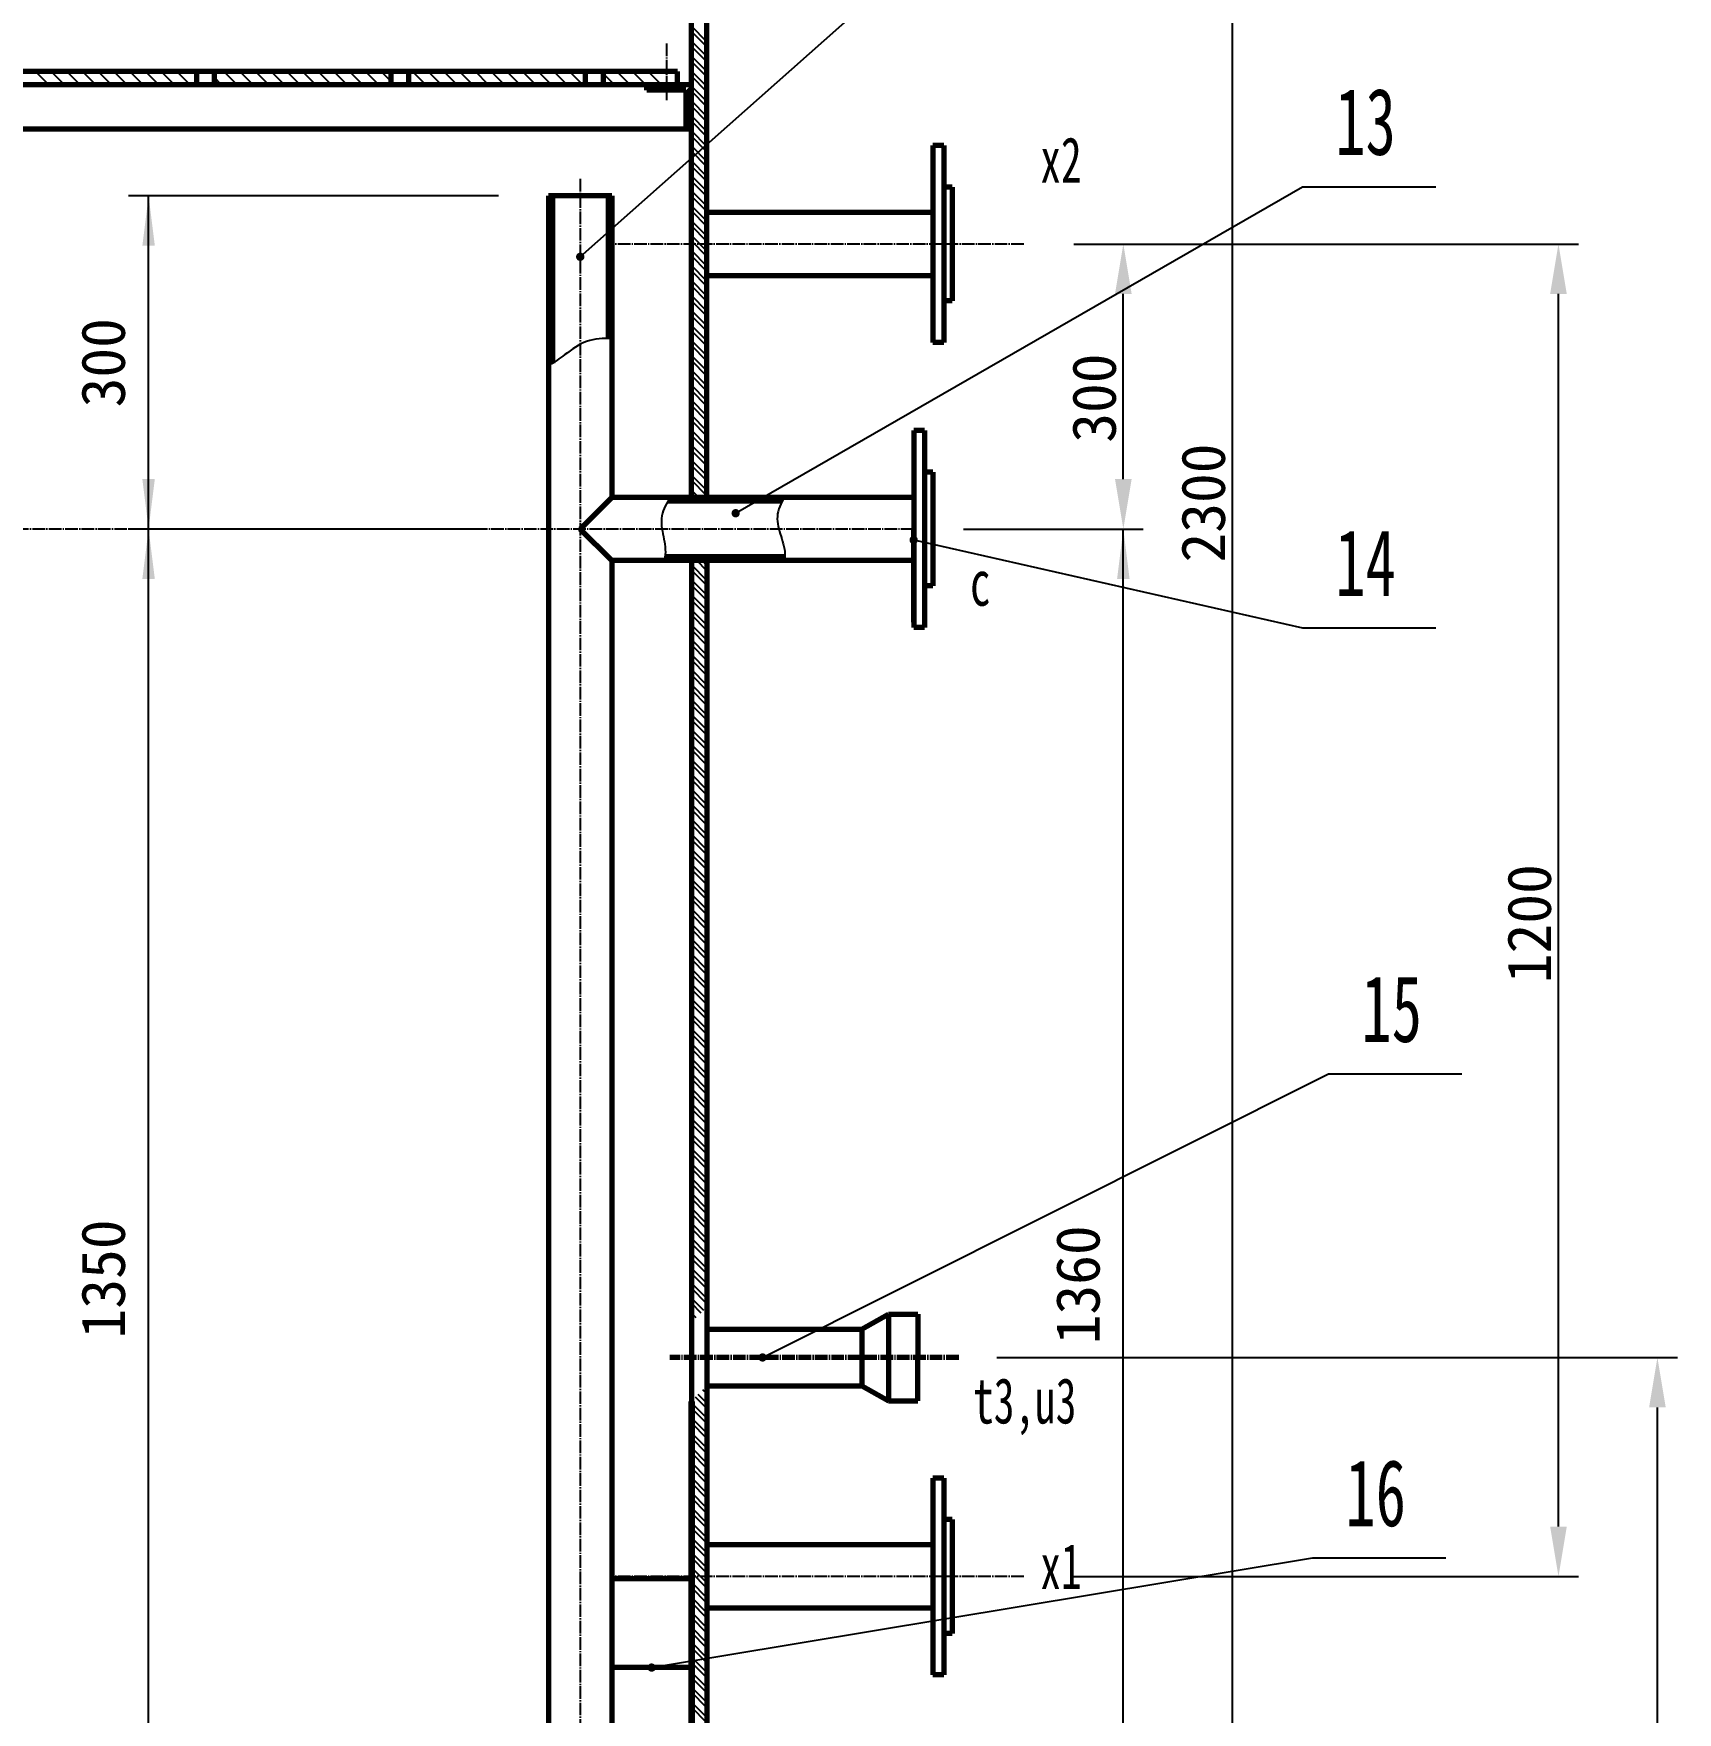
# Model space of a CAD drawing. Header units: millimetres. Extents: x -23892 to 57527, y -540 to 34444.
# Drawn here: x 11336 to 15249, y 15470 to 19466 of the extents above; entities that cross this region are included whole.
import ezdxf

# ---------------------------------------------------------------- set-up
doc = ezdxf.new("R2010")
doc.units = ezdxf.units.MM
doc.linetypes.add('EB_DASHDOT', pattern=[39, 30, -3, 3, -3])
doc.layers.get('0').update_dxf_attribs({"lineweight": 0})
for name, color, linetype, lineweight in [('CAXA0', 7, 'Continuous', 70), ('CAXA1', 1, 'EB_DASHDOT', 25), ('CAXA3', 7, 'Continuous', 25), ('CAXA4', 3, 'Continuous', 25), ('CAXA5', 4, 'Continuous', 25)]:
    doc.layers.add(name, color=color, linetype=linetype, lineweight=lineweight)
doc.styles.get("Standard").update_dxf_attribs({"font": ''})
doc.styles.add('UserTxtStyle1', font='', dxfattribs={"width": 0.667})
doc.styles.add('UserTxtStyle5', font='', dxfattribs={"width": 0.667})
doc.styles.get('Standard').set_extended_font_data('FangSong')
doc.styles.get('UserTxtStyle1').set_extended_font_data('FangSong')
doc.styles.get('UserTxtStyle5').set_extended_font_data('FangSong')

msp = doc.modelspace()

# ---------------------------------------------------------------- hatches: boundary and pattern name
at = {"layer": 'CAXA0', "linetype": 'Continuous', "lineweight": 25}
for color, points in [(3, [(11610.0067, 19080.459), (11624.8792, 18961.4789), (11595.1342, 18961.4789)]), (0, [(12647.2648, 18935.1966), (12647.1427, 18936.7477), (12646.7795, 18938.2605), (12646.1841, 18939.6979), (12645.3712, 18941.0245), (12644.3608, 18942.2076), (12643.1777, 18943.218), (12641.8511, 18944.031), (12640.4137, 18944.6264), (12638.9008, 18944.9896), (12637.3498, 18945.1116), (12635.7987, 18944.9896), (12634.2859, 18944.6264), (12632.8485, 18944.031), (12631.5219, 18943.218), (12630.3388, 18942.2076), (12629.3284, 18941.0245), (12628.5154, 18939.6979), (12627.92, 18938.2605), (12627.5568, 18936.7477), (12627.4348, 18935.1966), (12627.5568, 18933.6456), (12627.92, 18932.1327), (12628.5154, 18930.6953), (12629.3284, 18929.3687), (12630.3388, 18928.1857), (12631.5219, 18927.1752), (12632.8485, 18926.3623), (12634.2859, 18925.7669), (12635.7987, 18925.4037), (12637.3498, 18925.2816), (12638.9008, 18925.4037), (12640.4137, 18925.7669), (12641.8511, 18926.3623), (12643.1777, 18927.1752), (12644.3608, 18928.1857), (12645.3712, 18929.3687), (12646.1841, 18930.6953), (12646.7795, 18932.1327), (12647.1427, 18933.6456)]), (3, [(11610.0067, 18287.2579), (11624.8792, 18406.2381), (11595.1342, 18406.2381)]), (0, [(13017.1376, 18324.8401), (13017.0155, 18326.3911), (13016.6523, 18327.904), (13016.0569, 18329.3414), (13015.244, 18330.668), (13014.2336, 18331.8511), (13013.0505, 18332.8615), (13011.7239, 18333.6744), (13010.2865, 18334.2698), (13008.7736, 18334.633), (13007.2226, 18334.7551), (13005.6715, 18334.633), (13004.1587, 18334.2698), (13002.7213, 18333.6744), (13001.3947, 18332.8615), (13000.2116, 18331.8511), (12999.2012, 18330.668), (12998.3883, 18329.3414), (12997.7929, 18327.904), (12997.4297, 18326.3911), (12997.3076, 18324.8401), (12997.4297, 18323.289), (12997.7929, 18321.7762), (12998.3883, 18320.3388), (12999.2012, 18319.0122), (13000.2116, 18317.8291), (13001.3947, 18316.8187), (13002.7213, 18316.0057), (13004.1587, 18315.4104), (13005.6715, 18315.0471), (13007.2226, 18314.9251), (13008.7736, 18315.0471), (13010.2865, 18315.4104), (13011.7239, 18316.0057), (13013.0505, 18316.8187), (13014.2336, 18317.8291), (13015.244, 18319.0122), (13016.0569, 18320.3388), (13016.6523, 18321.7762), (13017.0155, 18323.289)]), (3, [(11610.0067, 18287.2579), (11624.8792, 18168.2777), (11595.1342, 18168.2777)]), (0, [(13440.8041, 18261.2154), (13440.682, 18262.7664), (13440.3188, 18264.2793), (13439.7234, 18265.7167), (13438.9105, 18267.0433), (13437.9001, 18268.2264), (13436.717, 18269.2368), (13435.3904, 18270.0497), (13433.953, 18270.6451), (13432.4402, 18271.0083), (13430.8891, 18271.1304), (13429.3381, 18271.0083), (13427.8252, 18270.6451), (13426.3878, 18270.0497), (13425.0612, 18269.2368), (13423.8781, 18268.2264), (13422.8677, 18267.0433), (13422.0548, 18265.7167), (13421.4594, 18264.2793), (13421.0962, 18262.7664), (13420.9741, 18261.2154), (13421.0962, 18259.6643), (13421.4594, 18258.1515), (13422.0548, 18256.7141), (13422.8677, 18255.3875), (13423.8781, 18254.2044), (13425.0612, 18253.194), (13426.3878, 18252.381), (13427.8252, 18251.7857), (13429.3381, 18251.4224), (13430.8891, 18251.3004), (13432.4402, 18251.4224), (13433.953, 18251.7857), (13435.3904, 18252.381), (13436.717, 18253.194), (13437.9001, 18254.2044), (13438.9105, 18255.3875), (13439.7234, 18256.7141), (13440.3188, 18258.1515), (13440.682, 18259.6643)]), (3, [(13929.8479, 18287.2579), (13944.7204, 18168.2777), (13914.9754, 18168.2777)]), (0, [(13081.1018, 16315.2779), (13080.9798, 16316.829), (13080.6166, 16318.3418), (13080.0212, 16319.7792), (13079.2082, 16321.1058), (13078.1978, 16322.2889), (13077.0147, 16323.2993), (13075.6882, 16324.1123), (13074.2507, 16324.7076), (13072.7379, 16325.0709), (13071.1868, 16325.1929), (13069.6358, 16325.0709), (13068.1229, 16324.7076), (13066.6855, 16324.1123), (13065.3589, 16323.2993), (13064.1759, 16322.2889), (13063.1654, 16321.1058), (13062.3525, 16319.7792), (13061.7571, 16318.3418), (13061.3939, 16316.829), (13061.2718, 16315.2779), (13061.3939, 16313.7269), (13061.7571, 16312.214), (13062.3525, 16310.7766), (13063.1654, 16309.45), (13064.1759, 16308.2669), (13065.3589, 16307.2565), (13066.6855, 16306.4436), (13068.1229, 16305.8482), (13069.6358, 16305.485), (13071.1868, 16305.3629), (13072.7379, 16305.485), (13074.2507, 16305.8482), (13075.6882, 16306.4436), (13077.0147, 16307.2565), (13078.1978, 16308.2669), (13079.2082, 16309.45), (13080.0212, 16310.7766), (13080.6166, 16312.214), (13080.9798, 16313.7269)]), (0, [(12817.142, 15577.154), (12817.02, 15578.7051), (12816.6568, 15580.2179), (12816.0614, 15581.6554), (12815.2484, 15582.9819), (12814.238, 15584.165), (12813.0549, 15585.1755), (12811.7284, 15585.9884), (12810.2909, 15586.5838), (12808.7781, 15586.947), (12807.227, 15587.0691), (12805.676, 15586.947), (12804.1631, 15586.5838), (12802.7257, 15585.9884), (12801.3991, 15585.1755), (12800.2161, 15584.165), (12799.2056, 15582.9819), (12798.3927, 15581.6554), (12797.7973, 15580.2179), (12797.4341, 15578.7051), (12797.312, 15577.154), (12797.4341, 15575.603), (12797.7973, 15574.0901), (12798.3927, 15572.6527), (12799.2056, 15571.3261), (12800.2161, 15570.1431), (12801.3991, 15569.1326), (12802.7257, 15568.3197), (12804.1631, 15567.7243), (12805.676, 15567.3611), (12807.227, 15567.239), (12808.7781, 15567.3611), (12810.2909, 15567.7243), (12811.7284, 15568.3197), (12813.0549, 15569.1326), (12814.238, 15570.1431), (12815.2484, 15571.3261), (12816.0614, 15572.6527), (12816.6568, 15574.0901), (12817.02, 15575.603)])]:
    msp.add_hatch(color=color, dxfattribs=at).paths.add_polyline_path(points, flags=0)

# ---------------------------------------------------------------- linework, layer by layer
at = {"lineweight": 70}
for p, q in [((13307.3298, 16382.7643), (13371.1174, 16418.4922)), ((13371.1174, 16418.4922), (13440.98, 16418.4922)), ((13371.1174, 16418.4922), (13371.1174, 16212.0636)), ((13440.98, 16418.4922), (13440.98, 16418.4922)), ((13440.98, 16418.4922), (13440.98, 16315.2779)), ((12938.7662, 16382.7643), (13307.3298, 16382.7643)), ((13307.3298, 16382.7643), (13307.3298, 16247.7915)), ((13440.98, 16212.0636), (13440.98, 16315.2779)), ((12938.7662, 16247.7915), (13307.3298, 16247.7915)), ((13307.3298, 16247.7915), (13371.1174, 16212.0636)), ((13371.1174, 16212.0636), (13440.98, 16212.0636)), ((13440.98, 16212.0636), (13440.98, 16212.0636))]:
    msp.add_line(p, q, dxfattribs=at)
at = {"layer": 'CAXA0', "linetype": 'Continuous', "lineweight": 70}
for p, q in [((12938.7662, 18362.612), (12938.7662, 22054.9633)), ((12901.7502, 18362.612), (12901.7502, 20164.5006)), ((12901.7502, 18362.612), (12901.7502, 19833.5132)), ((12901.7502, 18362.612), (12901.7502, 19833.5132)), ((12901.7502, 19344.8594), (9200.1449, 19344.8594)), ((12868.7001, 19376.5875), (9233.1949, 19376.5875)), ((11723.8465, 19376.5875), (11723.8465, 19344.8594)), ((11766.1505, 19376.5875), (11766.1505, 19344.8594)), ((12186.5471, 19376.5875), (12186.5471, 19344.8594)), ((12228.8512, 19376.5875), (12228.8512, 19344.8594)), ((12649.2478, 19376.5875), (12649.2478, 19344.8594)), ((12691.5519, 19376.5875), (12691.5519, 19344.8594)), ((12795.99, 19331.6394), (12795.99, 19344.8594)), ((12868.7001, 19344.8594), (12868.7001, 19376.5875)), ((12888.5301, 19331.6394), (12795.99, 19331.6394)), ((12888.5301, 19331.6394), (12888.5301, 19239.0993)), ((12901.7502, 19239.0993), (9200.1449, 19239.0993)), ((13476.7397, 19199.8976), (13476.7397, 18731.3106)), ((13502.3163, 19199.8976), (13476.7397, 19199.8976)), ((13502.3163, 19199.8976), (13502.3163, 18731.3106)), ((12561.9957, 19080.459), (12561.9957, 14719.5359)), ((12712.7039, 19080.459), (12561.9957, 19080.459)), ((12571.2497, 19080.459), (12571.2497, 18681.6964)), ((12703.4499, 19080.459), (12703.4499, 18740.738)), ((12712.7039, 19080.459), (12712.7039, 18362.612)), ((13522.5903, 19101.1541), (13502.3163, 19101.1541)), ((13522.5903, 19101.1541), (13522.5903, 18830.0542)), ((13476.7397, 19040.9582), (12938.7662, 19040.9582)), ((13476.7397, 18890.25), (12938.7662, 18890.25)), ((13522.5903, 18830.0542), (13502.3163, 18830.0542)), ((13502.3163, 18731.3106), (13476.7397, 18731.3106)), ((13430.8891, 18521.5514), (13430.8891, 18052.9644)), ((13456.4656, 18521.5514), (13430.8891, 18521.5514)), ((13456.4656, 18521.5514), (13456.4656, 18052.9644)), ((13476.7397, 18422.8079), (13456.4656, 18422.8079)), ((13476.7397, 18422.8079), (13476.7397, 18151.708)), ((12712.7039, 18362.612), (12637.3498, 18287.2579)), ((13430.5509, 18362.612), (12712.7039, 18362.612)), ((13118.155, 18353.358), (12846.5204, 18353.358)), ((13430.5509, 18362.612), (13199.5379, 18362.612)), ((12712.7039, 18211.9038), (12637.3498, 18287.2579)), ((13430.5509, 18287.2579), (13430.5509, 18065.3072)), ((12712.7039, 18211.9038), (12712.7039, 14980.5701)), ((13430.5509, 18211.9038), (12712.7039, 18211.9038)), ((13124.1488, 18221.1578), (12839.0124, 18221.1578)), ((12901.7502, 18211.9038), (12901.7502, 16194.9327)), ((12901.7502, 18211.9038), (12901.7502, 17510.1058)), ((12938.7662, 18211.9038), (12938.7662, 16247.7915)), ((13430.5509, 18211.9038), (13199.5379, 18211.9038)), ((13476.7397, 18151.708), (13456.4656, 18151.708)), ((13456.4656, 18052.9644), (13430.8891, 18052.9644)), ((12938.7662, 16247.7915), (12938.7662, 14766.7669)), ((13476.7397, 16028.1413), (13476.7397, 15559.5543)), ((13502.3163, 16028.1413), (13476.7397, 16028.1413)), ((13502.3163, 16028.1413), (13502.3163, 15559.5543)), ((13522.5903, 15929.3977), (13502.3163, 15929.3977)), ((13522.5903, 15929.3977), (13522.5903, 15658.2978)), ((13476.7397, 15869.2019), (12938.7662, 15869.2019)), ((12901.7502, 15788.6743), (12712.7039, 15788.6743)), ((13476.7397, 15718.4937), (12938.7662, 15718.4937)), ((13522.5903, 15658.2978), (13502.3163, 15658.2978)), ((12901.7502, 15577.154), (12712.7039, 15577.154)), ((13502.3163, 15559.5543), (13476.7397, 15559.5543))]:
    msp.add_line(p, q, dxfattribs=at)
at = {"layer": 'CAXA0', "color": 0, "linetype": 'Continuous', "lineweight": 25}
for p, q in [((12637.3498, 18935.1966), (14356.1867, 20460.321)), ((12938.7662, 19447.1574), (12901.7502, 19484.1734)), ((12938.7662, 19434.5653), (12901.7502, 19471.5814)), ((12938.7662, 19411.5416), (12901.7502, 19448.5577)), ((12938.7662, 19398.9496), (12901.7502, 19435.9656)), ((12938.7662, 19375.9259), (12901.7502, 19412.942)), ((12938.7662, 19363.3338), (12901.7502, 19400.3499)), ((12938.7662, 19340.3102), (12901.7502, 19377.3262)), ((12938.7662, 19327.7181), (12901.7502, 19364.7341)), ((12938.7662, 19304.6944), (12901.7502, 19341.7105)), ((12938.7662, 19292.1023), (12901.7502, 19329.1184)), ((12938.7662, 19269.0787), (12901.7502, 19306.0947)), ((12938.7662, 19256.4866), (12901.7502, 19293.5026)), ((12938.7662, 19233.4629), (12901.7502, 19270.479)), ((12938.7662, 19220.8708), (12901.7502, 19257.8869)), ((12938.7662, 19197.8472), (12901.7502, 19234.8632)), ((12938.7662, 19185.2551), (12901.7502, 19222.2712)), ((12938.7662, 19162.2314), (12901.7502, 19199.2475)), ((12938.7662, 19149.6394), (12901.7502, 19186.6554)), ((12938.7662, 19126.6157), (12901.7502, 19163.6317)), ((12938.7662, 19114.0236), (12901.7502, 19151.0397)), ((12938.7662, 19090.9999), (12901.7502, 19128.016)), ((12938.7662, 19078.4079), (12901.7502, 19115.4239)), ((13007.2226, 18324.8401), (14356.1867, 19102.0537)), ((14356.1867, 19102.0537), (14673.4672, 19102.0537)), ((12938.7662, 19055.3842), (12901.7502, 19092.4002)), ((12938.7662, 19042.7921), (12901.7502, 19079.8082)), ((12938.7662, 19019.7684), (12901.7502, 19056.7845)), ((12938.7662, 19007.1764), (12901.7502, 19044.1924)), ((12938.7662, 18984.1527), (12901.7502, 19021.1687)), ((12938.7662, 18971.5606), (12901.7502, 19008.5767)), ((12938.7662, 18948.5369), (12901.7502, 18985.553)), ((12938.7662, 18935.9449), (12901.7502, 18972.9609)), ((12938.7662, 18912.9212), (12901.7502, 18949.9372)), ((12938.7662, 18900.3291), (12901.7502, 18937.3452)), ((12938.7662, 18877.3054), (12901.7502, 18914.3215)), ((12938.7662, 18864.7134), (12901.7502, 18901.7294)), ((12938.7662, 18841.6897), (12901.7502, 18878.7058)), ((12938.7662, 18829.0976), (12901.7502, 18866.1137)), ((12938.7662, 18806.074), (12901.7502, 18843.09)), ((12938.7662, 18793.4819), (12901.7502, 18830.4979)), ((12938.7662, 18770.4582), (12901.7502, 18807.4743)), ((12938.7662, 18757.8661), (12901.7502, 18794.8822)), ((12938.7662, 18734.8425), (12901.7502, 18771.8585)), ((12938.7662, 18722.2504), (12901.7502, 18759.2664)), ((12938.7662, 18699.2267), (12901.7502, 18736.2428)), ((12938.7662, 18686.6346), (12901.7502, 18723.6507)), ((12938.7662, 18663.611), (12901.7502, 18700.627)), ((12938.7662, 18651.0189), (12901.7502, 18688.035)), ((12938.7662, 18627.9952), (12901.7502, 18665.0113)), ((12938.7662, 18615.4032), (12901.7502, 18652.4192)), ((12938.7662, 18592.3795), (12901.7502, 18629.3955)), ((12938.7662, 18579.7874), (12901.7502, 18616.8035)), ((12938.7662, 18556.7637), (12901.7502, 18593.7798)), ((12938.7662, 18544.1717), (12901.7502, 18581.1877)), ((12938.7662, 18521.148), (12901.7502, 18558.164)), ((12938.7662, 18508.5559), (12901.7502, 18545.572)), ((12938.7662, 18485.5322), (12901.7502, 18522.5483)), ((12938.7662, 18472.9402), (12901.7502, 18509.9562)), ((12938.7662, 18449.9165), (12901.7502, 18486.9325)), ((12938.7662, 18437.3244), (12901.7502, 18474.3405)), ((12938.7662, 18414.3007), (12901.7502, 18451.3168)), ((12938.7662, 18401.7087), (12901.7502, 18438.7247)), ((12938.7662, 18378.685), (12901.7502, 18415.701)), ((12938.7662, 18366.0929), (12901.7502, 18403.109)), ((12919.2234, 18362.612), (12901.7502, 18380.0853)), ((12906.6314, 18362.612), (12901.7502, 18367.4932)), ((13430.8891, 18261.2154), (14356.1867, 18051.8447)), ((12938.7662, 18164.9905), (12901.7502, 18202.0066)), ((12938.7662, 18152.3984), (12901.7502, 18189.4145)), ((12938.7662, 18188.0142), (12914.8766, 18211.9038)), ((12938.7662, 18200.6063), (12927.4687, 18211.9038)), ((12938.7662, 18129.3748), (12901.7502, 18166.3908)), ((12938.7662, 18116.7827), (12901.7502, 18153.7988)), ((12938.7662, 18093.759), (12901.7502, 18130.7751)), ((12938.7662, 18081.167), (12901.7502, 18118.183)), ((12938.7662, 18058.1433), (12901.7502, 18095.1593)), ((12938.7662, 18045.5512), (12901.7502, 18082.5673)), ((12938.7662, 18022.5275), (12901.7502, 18059.5436)), ((12938.7662, 18009.9355), (12901.7502, 18046.9515)), ((12938.7662, 17986.9118), (12901.7502, 18023.9278)), ((14356.1867, 18051.8447), (14673.4672, 18051.8447)), ((12938.7662, 17974.3197), (12901.7502, 18011.3358)), ((12938.7662, 17951.296), (12901.7502, 17988.3121)), ((12938.7662, 17938.704), (12901.7502, 17975.72)), ((12938.7662, 17915.6803), (12901.7502, 17952.6963)), ((12938.7662, 17903.0882), (12901.7502, 17940.1043)), ((12938.7662, 17880.0645), (12901.7502, 17917.0806)), ((12938.7662, 17867.4725), (12901.7502, 17904.4885)), ((12938.7662, 17844.4488), (12901.7502, 17881.4648)), ((12938.7662, 17831.8567), (12901.7502, 17868.8728)), ((12938.7662, 17808.833), (12901.7502, 17845.8491)), ((12938.7662, 17796.241), (12901.7502, 17833.257)), ((12938.7662, 17773.2173), (12901.7502, 17810.2334)), ((12938.7662, 17760.6252), (12901.7502, 17797.6413)), ((12938.7662, 17737.6016), (12901.7502, 17774.6176)), ((12938.7662, 17725.0095), (12901.7502, 17762.0255)), ((12938.7662, 17701.9858), (12901.7502, 17739.0019)), ((12938.7662, 17689.3937), (12901.7502, 17726.4098)), ((12938.7662, 17666.3701), (12901.7502, 17703.3861)), ((12938.7662, 17653.778), (12901.7502, 17690.794)), ((12938.7662, 17630.7543), (12901.7502, 17667.7704)), ((12938.7662, 17618.1622), (12901.7502, 17655.1783)), ((12938.7662, 17595.1386), (12901.7502, 17632.1546)), ((12938.7662, 17582.5465), (12901.7502, 17619.5626)), ((12938.7662, 17559.5228), (12901.7502, 17596.5389)), ((12938.7662, 17546.9308), (12901.7502, 17583.9468)), ((12938.7662, 17523.9071), (12901.7502, 17560.9231)), ((12938.7662, 17511.315), (12901.7502, 17548.3311)), ((12938.7662, 17488.2913), (12901.7502, 17525.3074)), ((12938.7662, 17475.6993), (12901.7502, 17512.7153)), ((12938.7662, 17452.6756), (12901.7502, 17489.6916)), ((12938.7662, 17440.0835), (12901.7502, 17477.0996)), ((12938.7662, 17417.0598), (12901.7502, 17454.0759)), ((12938.7662, 17404.4678), (12901.7502, 17441.4838)), ((12938.7662, 17381.4441), (12901.7502, 17418.4601)), ((12938.7662, 17368.852), (12901.7502, 17405.8681)), ((12938.7662, 17345.8283), (12901.7502, 17382.8444)), ((12938.7662, 17333.2363), (12901.7502, 17370.2523)), ((12938.7662, 17310.2126), (12901.7502, 17347.2286)), ((12938.7662, 17297.6205), (12901.7502, 17334.6366)), ((12938.7662, 17274.5968), (12901.7502, 17311.6129)), ((12938.7662, 17262.0048), (12901.7502, 17299.0208)), ((12938.7662, 17238.9811), (12901.7502, 17275.9972)), ((12938.7662, 17226.389), (12901.7502, 17263.4051)), ((12938.7662, 17203.3654), (12901.7502, 17240.3814)), ((12938.7662, 17190.7733), (12901.7502, 17227.7893)), ((12938.7662, 17167.7496), (12901.7502, 17204.7657)), ((12938.7662, 17155.1575), (12901.7502, 17192.1736)), ((12938.7662, 17132.1339), (12901.7502, 17169.1499)), ((12938.7662, 17119.5418), (12901.7502, 17156.5578)), ((12938.7662, 17096.5181), (12901.7502, 17133.5342)), ((12938.7662, 17083.926), (12901.7502, 17120.9421)), ((12938.7662, 17060.9024), (12901.7502, 17097.9184)), ((12938.7662, 17048.3103), (12901.7502, 17085.3264)), ((12938.7662, 17025.2866), (12901.7502, 17062.3027)), ((12938.7662, 17012.6946), (12901.7502, 17049.7106)), ((12938.7662, 16989.6709), (12901.7502, 17026.6869)), ((12938.7662, 16977.0788), (12901.7502, 17014.0949)), ((12938.7662, 16954.0551), (12901.7502, 16991.0712)), ((13071.1868, 16315.2779), (14418.4179, 16990.5449)), ((14418.4179, 16990.5449), (14735.6984, 16990.5449)), ((12938.7662, 16941.4631), (12901.7502, 16978.4791)), ((12938.7662, 16918.4394), (12901.7502, 16955.4554)), ((12938.7662, 16905.8473), (12901.7502, 16942.8634)), ((12938.7662, 16882.8236), (12901.7502, 16919.8397)), ((12938.7662, 16870.2316), (12901.7502, 16907.2476)), ((12938.7662, 16847.2079), (12901.7502, 16884.2239)), ((12938.7662, 16834.6158), (12901.7502, 16871.6319)), ((12938.7662, 16811.5921), (12901.7502, 16848.6082)), ((12938.7662, 16799.0001), (12901.7502, 16836.0161)), ((12938.7662, 16775.9764), (12901.7502, 16812.9924)), ((12938.7662, 16763.3843), (12901.7502, 16800.4004)), ((12938.7662, 16740.3606), (12901.7502, 16777.3767)), ((12938.7662, 16727.7686), (12901.7502, 16764.7846)), ((12938.7662, 16704.7449), (12901.7502, 16741.761)), ((12938.7662, 16692.1528), (12901.7502, 16729.1689)), ((12938.7662, 16669.1292), (12901.7502, 16706.1452)), ((12938.7662, 16656.5371), (12901.7502, 16693.5531)), ((12938.7662, 16633.5134), (12901.7502, 16670.5295)), ((12938.7662, 16620.9213), (12901.7502, 16657.9374)), ((12938.7662, 16597.8977), (12901.7502, 16634.9137)), ((12938.7662, 16585.3056), (12901.7502, 16622.3216)), ((12938.7662, 16562.2819), (12901.7502, 16599.298)), ((12938.7662, 16549.6898), (12901.7502, 16586.7059)), ((12938.7662, 16526.6662), (12901.7502, 16563.6822)), ((12938.7662, 16514.0741), (12901.7502, 16551.0902)), ((12938.7662, 16491.0504), (12901.7502, 16528.0665)), ((12938.7662, 16478.4584), (12901.7502, 16515.4744)), ((12938.7662, 16455.4347), (12901.7502, 16492.4507)), ((12938.7662, 16442.8426), (12901.7502, 16479.8587)), ((12931.3003, 16427.2849), (12901.7502, 16456.835)), ((12925.0043, 16420.9888), (12901.7502, 16444.2429)), ((12913.4924, 16409.477), (12901.7502, 16421.2192)), ((12907.1964, 16403.1809), (12901.7502, 16408.6272)), ((12938.7662, 16206.1244), (12917.9327, 16226.958)), ((12938.7662, 16229.1481), (12929.4445, 16238.4698)), ((12938.7662, 16241.7402), (12935.7406, 16244.7658)), ((12938.7662, 16170.5087), (12901.7502, 16207.5248)), ((12938.7662, 16157.9166), (12901.7502, 16194.9327)), ((12938.7662, 16193.5324), (12911.6367, 16220.6619)), ((12938.7662, 16134.893), (12901.7502, 16171.909)), ((12938.7662, 16122.3009), (12901.7502, 16159.3169)), ((12938.7662, 16099.2772), (12901.7502, 16136.2933)), ((12938.7662, 16086.6851), (12901.7502, 16123.7012)), ((12938.7662, 16063.6615), (12901.7502, 16100.6775)), ((12938.7662, 16051.0694), (12901.7502, 16088.0854)), ((12938.7662, 16028.0457), (12901.7502, 16065.0618)), ((12938.7662, 16015.4536), (12901.7502, 16052.4697)), ((12938.7662, 15992.43), (12901.7502, 16029.446)), ((12938.7662, 15979.8379), (12901.7502, 16016.854)), ((12938.7662, 15956.8142), (12901.7502, 15993.8303)), ((12938.7662, 15944.2222), (12901.7502, 15981.2382)), ((12938.7662, 15921.1985), (12901.7502, 15958.2145)), ((12938.7662, 15908.6064), (12901.7502, 15945.6225)), ((12938.7662, 15885.5827), (12901.7502, 15922.5988)), ((12938.7662, 15872.9907), (12901.7502, 15910.0067)), ((12938.7662, 15849.967), (12901.7502, 15886.983)), ((12938.7662, 15837.3749), (12901.7502, 15874.391)), ((12807.227, 15577.154), (14380.3024, 15838.0064)), ((12938.7662, 15814.3512), (12901.7502, 15851.3673)), ((12938.7662, 15801.7592), (12901.7502, 15838.7752)), ((14380.3024, 15838.0064), (14697.5829, 15838.0064)), ((12938.7662, 15778.7355), (12901.7502, 15815.7515)), ((12938.7662, 15766.1434), (12901.7502, 15803.1595)), ((12938.7662, 15743.1197), (12901.7502, 15780.1358)), ((12938.7662, 15730.5277), (12901.7502, 15767.5437)), ((12938.7662, 15707.504), (12901.7502, 15744.52)), ((12938.7662, 15694.9119), (12901.7502, 15731.928)), ((12938.7662, 15671.8882), (12901.7502, 15708.9043)), ((12938.7662, 15659.2962), (12901.7502, 15696.3122)), ((12938.7662, 15636.2725), (12901.7502, 15673.2886)), ((12938.7662, 15623.6804), (12901.7502, 15660.6965)), ((12938.7662, 15600.6568), (12901.7502, 15637.6728)), ((12938.7662, 15588.0647), (12901.7502, 15625.0807)), ((12938.7662, 15565.041), (12901.7502, 15602.0571)), ((12938.7662, 15552.4489), (12901.7502, 15589.465)), ((12938.7662, 15529.4253), (12901.7502, 15566.4413)), ((12938.7662, 15516.8332), (12901.7502, 15553.8492)), ((12938.7662, 15493.8095), (12901.7502, 15530.8256)), ((12938.7662, 15481.2174), (12901.7502, 15518.2335)), ((12938.7662, 15458.1938), (12901.7502, 15495.2098)), ((12938.7662, 15445.6017), (12901.7502, 15482.6178))]:
    msp.add_line(p, q, dxfattribs=at)
at = {"layer": 'CAXA0', "color": 3, "linetype": 'Continuous', "lineweight": 25}
for p, q in [((12443.0155, 19080.459), (11562.4146, 19080.459)), ((11610.0067, 18287.2579), (11610.0067, 19080.459)), ((12412.6095, 18287.2579), (11562.4146, 18287.2579)), ((12412.6095, 18287.2579), (11562.4146, 18287.2579)), ((11610.0067, 14719.5359), (11610.0067, 18287.2579)), ((13549.5311, 18287.2579), (13977.44, 18287.2579)), ((13929.8479, 14691.4128), (13929.8479, 18287.2579))]:
    msp.add_line(p, q, dxfattribs=at)
at = {"layer": 'CAXA1', "color": 1, "linetype": 'EB_DASHDOT', "lineweight": 25}
for p, q in [((12842.2601, 19442.8613), (12842.2601, 19307.8434)), ((12637.3498, 19120.6002), (12637.3498, 14696.5167)), ((13692.745, 18965.6041), (12708.4318, 18965.6041)), ((13430.5509, 18287.2579), (9181.1118, 18287.2579)), ((13692.745, 15793.8478), (12708.4318, 15793.8478))]:
    msp.add_line(p, q, dxfattribs=at)
at = {"layer": 'CAXA1', "lineweight": 70}
msp.add_line((13538.01, 16315.2779), (12850.66, 16315.2779), dxfattribs=at)
at = {"layer": 'CAXA3', "color": 7, "linetype": 'Continuous', "lineweight": 25}
for p, q in [((12561.9957, 19071.4628), (12570.9919, 19080.459)), ((12561.9957, 19077.0716), (12565.3831, 19080.459)), ((12561.9957, 19065.854), (12571.2497, 19075.1081)), ((12561.9957, 19060.2453), (12571.2497, 19069.4993)), ((12561.9957, 19054.6365), (12571.2497, 19063.8905)), ((12703.4499, 19072.6975), (12711.2114, 19080.459)), ((12703.4499, 19078.3063), (12705.6026, 19080.459)), ((12703.4499, 19067.0888), (12712.7039, 19076.3428)), ((12703.4499, 19061.48), (12712.7039, 19070.734)), ((12703.4499, 19055.8712), (12712.7039, 19065.1252)), ((12561.9957, 19049.0277), (12571.2497, 19058.2817)), ((12561.9957, 19043.4189), (12571.2497, 19052.6729)), ((12561.9957, 19037.8101), (12571.2497, 19047.0642)), ((12561.9957, 19032.2014), (12571.2497, 19041.4554)), ((12561.9957, 19026.5926), (12571.2497, 19035.8466)), ((12561.9957, 19020.9838), (12571.2497, 19030.2378)), ((12561.9957, 19015.375), (12571.2497, 19024.629)), ((12703.4499, 19050.2624), (12712.7039, 19059.5164)), ((12703.4499, 19044.6537), (12712.7039, 19053.9077)), ((12703.4499, 19039.0449), (12712.7039, 19048.2989)), ((12703.4499, 19033.4361), (12712.7039, 19042.6901)), ((12703.4499, 19027.8273), (12712.7039, 19037.0813)), ((12703.4499, 19022.2185), (12712.7039, 19031.4725)), ((12703.4499, 19016.6098), (12712.7039, 19025.8638)), ((12561.9957, 19009.7663), (12571.2497, 19019.0203)), ((12561.9957, 19004.1575), (12571.2497, 19013.4115)), ((12561.9957, 18998.5487), (12571.2497, 19007.8027)), ((12561.9957, 18992.9399), (12571.2497, 19002.1939)), ((12561.9957, 18987.3311), (12571.2497, 18996.5851)), ((12561.9957, 18981.7224), (12571.2497, 18990.9764)), ((12561.9957, 18976.1136), (12571.2497, 18985.3676)), ((12703.4499, 19011.001), (12712.7039, 19020.255)), ((12703.4499, 19005.3922), (12712.7039, 19014.6462)), ((12703.4499, 18999.7834), (12712.7039, 19009.0374)), ((12703.4499, 18994.1746), (12712.7039, 19003.4287)), ((12703.4499, 18988.5659), (12712.7039, 18997.8199)), ((12703.4499, 18982.9571), (12712.7039, 18992.2111)), ((12703.4499, 18977.3483), (12712.7039, 18986.6023)), ((12561.9957, 18970.5048), (12571.2497, 18979.7588)), ((12561.9957, 18964.896), (12571.2497, 18974.15)), ((12561.9957, 18959.2872), (12571.2497, 18968.5413)), ((12561.9957, 18953.6785), (12571.2497, 18962.9325)), ((12561.9957, 18948.0697), (12571.2497, 18957.3237)), ((12561.9957, 18942.4609), (12571.2497, 18951.7149)), ((12561.9957, 18936.8521), (12571.2497, 18946.1061)), ((12703.4499, 18971.7395), (12712.7039, 18980.9935)), ((12703.4499, 18966.1307), (12712.7039, 18975.3848)), ((12703.4499, 18960.522), (12712.7039, 18969.776)), ((12703.4499, 18954.9132), (12712.7039, 18964.1672)), ((12703.4499, 18949.3044), (12712.7039, 18958.5584)), ((12703.4499, 18943.6956), (12712.7039, 18952.9496)), ((12703.4499, 18938.0869), (12712.7039, 18947.3409)), ((12703.4499, 18932.4781), (12712.7039, 18941.7321)), ((12561.9957, 18931.2433), (12571.2497, 18940.4974)), ((12561.9957, 18925.6346), (12571.2497, 18934.8886)), ((12561.9957, 18920.0258), (12571.2497, 18929.2798)), ((12561.9957, 18914.417), (12571.2497, 18923.671)), ((12561.9957, 18908.8082), (12571.2497, 18918.0622)), ((12561.9957, 18903.1994), (12571.2497, 18912.4535)), ((12561.9957, 18897.5907), (12571.2497, 18906.8447)), ((12703.4499, 18926.8693), (12712.7039, 18936.1233)), ((12703.4499, 18921.2605), (12712.7039, 18930.5145)), ((12703.4499, 18915.6517), (12712.7039, 18924.9057)), ((12703.4499, 18910.043), (12712.7039, 18919.297)), ((12703.4499, 18904.4342), (12712.7039, 18913.6882)), ((12703.4499, 18898.8254), (12712.7039, 18908.0794)), ((12703.4499, 18893.2166), (12712.7039, 18902.4706)), ((12561.9957, 18891.9819), (12571.2497, 18901.2359)), ((12561.9957, 18886.3731), (12571.2497, 18895.6271)), ((12561.9957, 18880.7643), (12571.2497, 18890.0183)), ((12561.9957, 18875.1556), (12571.2497, 18884.4096)), ((12561.9957, 18869.5468), (12571.2497, 18878.8008)), ((12561.9957, 18863.938), (12571.2497, 18873.192)), ((12561.9957, 18858.3292), (12571.2497, 18867.5832)), ((12561.9957, 18852.7204), (12571.2497, 18861.9745)), ((12703.4499, 18887.6078), (12712.7039, 18896.8619)), ((12703.4499, 18881.9991), (12712.7039, 18891.2531)), ((12703.4499, 18876.3903), (12712.7039, 18885.6443)), ((12703.4499, 18870.7815), (12712.7039, 18880.0355)), ((12703.4499, 18865.1727), (12712.7039, 18874.4267)), ((12703.4499, 18859.5639), (12712.7039, 18868.818)), ((12703.4499, 18853.9552), (12712.7039, 18863.2092)), ((12561.9957, 18847.1117), (12571.2497, 18856.3657)), ((12561.9957, 18841.5029), (12571.2497, 18850.7569)), ((12561.9957, 18835.8941), (12571.2497, 18845.1481)), ((12561.9957, 18830.2853), (12571.2497, 18839.5393)), ((12561.9957, 18824.6765), (12571.2497, 18833.9306)), ((12561.9957, 18819.0678), (12571.2497, 18828.3218)), ((12561.9957, 18813.459), (12571.2497, 18822.713)), ((12703.4499, 18848.3464), (12712.7039, 18857.6004)), ((12703.4499, 18842.7376), (12712.7039, 18851.9916)), ((12703.4499, 18837.1288), (12712.7039, 18846.3828)), ((12703.4499, 18831.52), (12712.7039, 18840.7741)), ((12703.4499, 18825.9113), (12712.7039, 18835.1653)), ((12703.4499, 18820.3025), (12712.7039, 18829.5565)), ((12703.4499, 18814.6937), (12712.7039, 18823.9477)), ((12561.9957, 18807.8502), (12571.2497, 18817.1042)), ((12561.9957, 18802.2414), (12571.2497, 18811.4954)), ((12561.9957, 18796.6326), (12571.2497, 18805.8867)), ((12561.9957, 18791.0239), (12571.2497, 18800.2779)), ((12561.9957, 18785.4151), (12571.2497, 18794.6691)), ((12561.9957, 18779.8063), (12571.2497, 18789.0603)), ((12561.9957, 18774.1975), (12571.2497, 18783.4515)), ((12703.4499, 18809.0849), (12712.7039, 18818.3389)), ((12703.4499, 18803.4762), (12712.7039, 18812.7302)), ((12703.4499, 18797.8674), (12712.7039, 18807.1214)), ((12703.4499, 18792.2586), (12712.7039, 18801.5126)), ((12703.4499, 18786.6498), (12712.7039, 18795.9038)), ((12703.4499, 18781.041), (12712.7039, 18790.2951)), ((12703.4499, 18775.4323), (12712.7039, 18784.6863)), ((12561.9957, 18768.5888), (12571.2497, 18777.8428)), ((12561.9957, 18762.98), (12571.2497, 18772.234)), ((12561.9957, 18757.3712), (12571.2497, 18766.6252)), ((12561.9957, 18751.7624), (12571.2497, 18761.0164)), ((12561.9957, 18746.1536), (12571.2497, 18755.4077)), ((12561.9957, 18740.5449), (12571.2497, 18749.7989)), ((12561.9957, 18734.9361), (12571.2497, 18744.1901)), ((12703.4499, 18769.8235), (12712.7039, 18779.0775)), ((12703.4499, 18764.2147), (12712.7039, 18773.4687)), ((12703.4499, 18758.6059), (12712.7039, 18767.8599)), ((12703.4499, 18752.9971), (12712.7039, 18762.2512)), ((12703.4499, 18747.3884), (12712.7039, 18756.6424)), ((12703.4499, 18741.7796), (12712.7039, 18751.0336)), ((12707.7202, 18740.4411), (12712.7039, 18745.4248)), ((12561.9957, 18729.3273), (12571.2497, 18738.5813)), ((12561.9957, 18723.7185), (12571.2497, 18732.9725)), ((12561.9957, 18718.1097), (12571.2497, 18727.3638)), ((12561.9957, 18712.501), (12571.2497, 18721.755)), ((12561.9957, 18706.8922), (12571.2497, 18716.1462)), ((12561.9957, 18701.2834), (12571.2497, 18710.5374)), ((12561.9957, 18695.6746), (12571.2497, 18704.9286)), ((12561.9957, 18690.0658), (12571.2497, 18699.3199)), ((12561.9957, 18684.4571), (12571.2497, 18693.7111)), ((12561.9957, 18678.8483), (12571.2497, 18688.1023)), ((12569.457, 18680.7008), (12571.2497, 18682.4935))]:
    msp.add_line(p, q, dxfattribs=at)
at = {"layer": 'CAXA3', "linetype": 'Continuous', "lineweight": 100}
msp.add_line((12901.7502, 16210.7754), (12901.7502, 14766.7669), dxfattribs=at)
at = {"layer": 'CAXA3', "linetype": 'Continuous', "lineweight": 25}
for points, knots in [([(12712.7039, 18740.0946), (12692.6512, 18742.0268), (12650.1918, 18739.193), (12604.743, 18705.2239), (12575.7089, 18683.5235), (12561.9957, 18676.557)], [0, 0, 0, 0, 1.533340805, 3.066681609, 4.245483145, 4.245483145, 4.245483145, 4.245483145]), ([(12853.639, 18362.612), (12843.0048, 18350.0908), (12825.4031, 18319.1701), (12835.1516, 18269.476), (12842.2253, 18233.4171), (12837.7048, 18214.6878), (12836.8603, 18211.9038)], [0, 0, 0, 0, 1.251217473, 2.502434947, 3.75365242, 3.974923583, 3.974923583, 3.974923583, 3.974923583]), ([(13123.9647, 18362.612), (13114.7251, 18349.3052), (13100.4283, 18317.1847), (13115.3373, 18269.476), (13126.2923, 18234.4199), (13123.4888, 18215.1525), (13122.7938, 18211.9038)], [0, 0, 0, 0, 1.234043787, 2.468087574, 3.702131361, 3.954347799, 3.954347799, 3.954347799, 3.954347799])]:
    msp.add_open_spline(points, degree=3, knots=knots, dxfattribs=at)
at = {"layer": 'CAXA4', "color": 3, "linetype": 'Continuous', "lineweight": 25}
for p, q in [((14189.5828, 15344.1696), (14189.5828, 21437.6402)), ((13811.7252, 18965.6041), (13977.44, 18965.6041)), ((13811.7252, 18965.6041), (15013.0868, 18965.6041)), ((13929.8479, 18406.2381), (13929.8479, 18846.624)), ((14965.4947, 15912.8279), (14965.4947, 18846.624)), ((13811.7252, 18287.2579), (13977.44, 18287.2579)), ((13628.8083, 16315.2779), (15248.626, 16315.2779)), ((15201.0339, 13223.9907), (15201.0339, 16196.2977)), ((13811.7252, 15793.8478), (15013.0868, 15793.8478))]:
    msp.add_line(p, q, dxfattribs=at)
for points in [[(13910.0179, 18846.624), (13949.6779, 18846.624), (13929.8479, 18965.6041)], [(14945.6647, 18846.624), (14985.3247, 18846.624), (14965.4947, 18965.6041)], [(13910.0179, 18406.2381), (13949.6779, 18406.2381), (13929.8479, 18287.2579)], [(15181.2039, 16196.2977), (15220.8639, 16196.2977), (15201.0339, 16315.2779)], [(14945.6647, 15912.8279), (14985.3247, 15912.8279), (14965.4947, 15793.8478)]]:
    msp.add_solid(points, dxfattribs=at)
at = {"layer": 'CAXA5', "color": 3, "linetype": 'Continuous', "lineweight": 25}
for p, q in [((11372.4002, 19344.8594), (11340.6722, 19376.5875)), ((11409.7921, 19344.8594), (11378.064, 19376.5875)), ((11447.1839, 19344.8594), (11415.4559, 19376.5875)), ((11484.5758, 19344.8594), (11452.8477, 19376.5875)), ((11521.9676, 19344.8594), (11490.2396, 19376.5875)), ((11559.3595, 19344.8594), (11527.6315, 19376.5875)), ((11596.7514, 19344.8594), (11565.0233, 19376.5875)), ((11634.1432, 19344.8594), (11602.4152, 19376.5875)), ((11671.5351, 19344.8594), (11639.807, 19376.5875)), ((11708.9269, 19344.8594), (11677.1989, 19376.5875)), ((11723.8465, 19367.3318), (11714.5908, 19376.5875)), ((11783.7107, 19344.8594), (11766.1505, 19362.4196)), ((11821.1025, 19344.8594), (11789.3745, 19376.5875)), ((11858.4944, 19344.8594), (11826.7663, 19376.5875)), ((11895.8862, 19344.8594), (11864.1582, 19376.5875)), ((11933.2781, 19344.8594), (11901.5501, 19376.5875)), ((11970.67, 19344.8594), (11938.9419, 19376.5875)), ((12008.0618, 19344.8594), (11976.3338, 19376.5875)), ((12045.4537, 19344.8594), (12013.7256, 19376.5875)), ((12082.8456, 19344.8594), (12051.1175, 19376.5875)), ((12120.2374, 19344.8594), (12088.5094, 19376.5875)), ((12157.6293, 19344.8594), (12125.9012, 19376.5875)), ((12186.5471, 19353.3334), (12163.2931, 19376.5875)), ((12232.413, 19344.8594), (12228.8512, 19348.4212)), ((12269.8049, 19344.8594), (12238.0768, 19376.5875)), ((12307.1967, 19344.8594), (12275.4687, 19376.5875)), ((12344.5886, 19344.8594), (12312.8605, 19376.5875)), ((12381.9804, 19344.8594), (12350.2524, 19376.5875)), ((12419.3723, 19344.8594), (12387.6442, 19376.5875)), ((12456.7642, 19344.8594), (12425.0361, 19376.5875)), ((12494.156, 19344.8594), (12462.428, 19376.5875)), ((12531.5479, 19344.8594), (12499.8198, 19376.5875)), ((12568.9397, 19344.8594), (12537.2117, 19376.5875)), ((12606.3316, 19344.8594), (12574.6035, 19376.5875)), ((12643.7235, 19344.8594), (12611.9954, 19376.5875)), ((12718.5072, 19344.8594), (12691.5519, 19371.8147)), ((12755.899, 19344.8594), (12724.171, 19376.5875)), ((12793.2909, 19344.8594), (12761.5628, 19376.5875)), ((12830.6828, 19344.8594), (12798.9547, 19376.5875)), ((12829.7939, 19344.8594), (12816.5739, 19331.6394)), ((12842.2601, 19370.674), (12836.3466, 19376.5875)), ((12867.1858, 19344.8594), (12853.9658, 19331.6394)), ((12901.7502, 19342.032), (12888.5301, 19328.8119)), ((12901.7502, 19304.6401), (12888.5301, 19291.4201)), ((12901.7502, 19267.2482), (12888.5301, 19254.0282)), ((12857.1267, 18362.612), (12847.8727, 18353.358)), ((12894.5186, 18362.612), (12885.2646, 18353.358)), ((12931.9105, 18362.612), (12922.6564, 18353.358)), ((12969.3023, 18362.612), (12960.0483, 18353.358)), ((13006.6942, 18362.612), (12997.4402, 18353.358)), ((13044.086, 18362.612), (13034.832, 18353.358)), ((13081.4779, 18362.612), (13072.2239, 18353.358)), ((13118.8698, 18362.612), (13109.6157, 18353.358)), ((12865.24, 18221.1578), (12855.986, 18211.9038)), ((12902.6318, 18221.1578), (12893.3778, 18211.9038)), ((12940.0237, 18221.1578), (12930.7697, 18211.9038)), ((12977.4156, 18221.1578), (12968.1615, 18211.9038)), ((13014.8074, 18221.1578), (13005.5534, 18211.9038)), ((13052.1993, 18221.1578), (13042.9453, 18211.9038)), ((13089.5911, 18221.1578), (13080.3371, 18211.9038)), ((13123.7921, 18217.9669), (13117.729, 18211.9038))]:
    msp.add_line(p, q, dxfattribs=at)

# ---------------------------------------------------------------- texts
at = {"layer": 'CAXA0', "color": 3, "lineweight": 25}
for s, p in [('300', (11553.6398, 18576.784)), ('1350', (11553.6398, 16360.6134)), ('1360', (13873.4811, 16346.5519))]:
    msp.add_text(s, height=104.10765, rotation=90, dxfattribs=at).set_placement(p)
at = {"layer": 'CAXA0', "color": 0, "linetype": 'Continuous', "lineweight": 25, "char_height": 158.640227, "attachment_point": 1, "style": 'UserTxtStyle5'}
for s, insert in [('\\fFangSong_GB2312|b0|i0|p34;13', (14434.413, 19336.4199)), ('\\fFangSong_GB2312|b0|i0|p34;14', (14434.413, 18286.2108)), ('\\fFangSong_GB2312|b0|i0|p34;15', (14496.6442, 17224.911)), ('\\fFangSong_GB2312|b0|i0|p34;16', (14458.5287, 16072.3726))]:
    msp.add_mtext(s, dxfattribs=dict(at, insert=insert))
at = {"layer": 'CAXA4', "color": 3, "lineweight": 25, "style": 'UserTxtStyle1', "width": 0.667}
for s, height, p in [('x2', 108.27195, (13732.2506, 19111.5765)), ('c', 108.272, (13564.8599, 18104.7399)), ('t3,u3', 108.27195, (13572.4722, 16158.1205)), ('x1', 108.27195, (13732.2506, 15763.8965))]:
    msp.add_text(s, height=height, dxfattribs=at).set_placement(p)
at = {"layer": 'CAXA4', "color": 3, "lineweight": 25}
for s, p in [('300', (13912.0009, 18492.5783)), ('2300', (14171.7358, 18207.4771)), ('1200', (14947.6477, 17206.2132))]:
    msp.add_text(s, height=104.10765, rotation=90, dxfattribs=at).set_placement(p)

doc.saveas('drawing.dxf')
